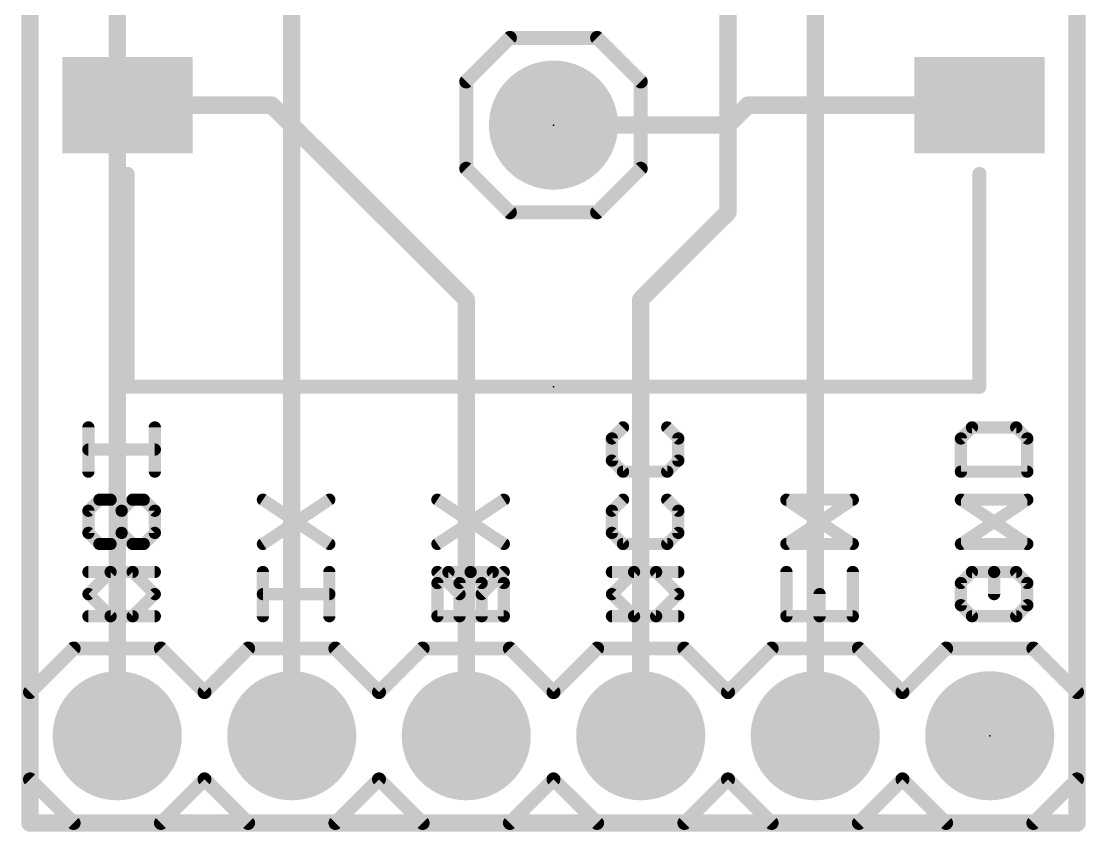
# Model space of a CAD drawing. Extents: x -0.1 to 48.3, y -3.8 to 35.9.
# Drawn here: x -0.13 to 15.37, y -0.13 to 11.67 of the extents above; entities that cross this region are included whole.
import ezdxf

# ---------------------------------------------------------------- set-up
doc = ezdxf.new("R2010")
doc.units = 0
for name, color, linetype in [('1', 12, 'CONTINUOUS'), ('16', 132, 'CONTINUOUS'), ('17', 110, 'CONTINUOUS'), ('20', 53, 'CONTINUOUS'), ('21', 41, 'CONTINUOUS'), ('22', 40, 'CONTINUOUS'), ('23', 53, 'CONTINUOUS'), ('24', 53, 'CONTINUOUS'), ('51', 53, 'CONTINUOUS')]:
    doc.layers.add(name, color=color, linetype=linetype)

# ---------------------------------------------------------------- blocks, each defined once
blk = doc.blocks.new('ROUNDP')
at = {"const_width": 0.5}
blk.add_lwpolyline([(0, -0.25, 1), (0, 0.25, 1), (0, -0.25)], format="xyb", dxfattribs=at)
blk = doc.blocks.new('RECT')
blk.add_solid([(-0.5, -0.5), (0.5, -0.5), (-0.5, 0.5), (0.5, 0.5)])

msp = doc.modelspace()

# ---------------------------------------------------------------- linework, layer by layer
at = {"layer": '1', "const_width": 0.254}
for points in [[(0, 0), (0, 31.35)], [(15.24, 31.35), (15.24, 0)], [(3.52, 10.45), (1.42, 10.45)], [(6.35, 7.62), (3.52, 10.45)], [(10.16, 10.16), (10.45, 10.45)], [(10.45, 10.45), (13.82, 10.45)], [(7.62, 10.16), (10.16, 10.16)], [(6.35, 1.27), (6.35, 7.62)], [(15.24, 0), (0, 0)]]:
    msp.add_lwpolyline(points, dxfattribs=at)
at = {"layer": '1', "const_width": 0.127}
for points in [[(1.42, 10.5135, 1), (1.42, 10.3865)], [(3.5649, 10.4949, 1), (3.4751, 10.4051)], [(3.52, 10.3865, 1), (3.52, 10.5135)], [(10.45, 10.5135, 1), (10.45, 10.3865)], [(10.4949, 10.4051, 1), (10.4051, 10.4949)], [(13.82, 10.3865, 1), (13.82, 10.5135)], [(7.62, 10.2235, 1), (7.62, 10.0965)], [(10.1151, 10.2049, 1), (10.2049, 10.1151)], [(10.16, 10.0965, 1), (10.16, 10.2235)], [(6.4135, 7.62, 1), (6.2865, 7.62)], [(6.3051, 7.5751, 1), (6.3949, 7.6649)], [(6.2865, 1.27, 1), (6.4135, 1.27)], [(0, 0.0635, 1), (0, -0.0635)], [(-0.0635, 0, 1), (0.0635, 0)], [(15.1765, 0, 1), (15.3035, 0)], [(15.24, -0.0635, 1), (15.24, 0.0635)]]:
    msp.add_lwpolyline(points, format="xyb", dxfattribs=at)
at = {"layer": '16', "const_width": 0.254}
for points in [[(0, 31.35), (0, 0)], [(15.24, 0), (15.24, 31.35)], [(10.16, 8.89), (10.16, 19.05)], [(11.43, 1.27), (11.43, 16.51)], [(1.27, 1.27), (1.27, 13.97)], [(3.81, 1.27), (3.81, 12.65)], [(8.89, 7.62), (10.16, 8.89)], [(8.89, 1.27), (8.89, 7.62)], [(0, 0), (15.24, 0)]]:
    msp.add_lwpolyline(points, dxfattribs=at)
at = {"layer": '16', "const_width": 0.127}
for points in [[(10.2049, 8.8451, 1), (10.1151, 8.9349)], [(10.0965, 8.89, 1), (10.2235, 8.89)], [(8.9535, 7.62, 1), (8.8265, 7.62)], [(8.8451, 7.6649, 1), (8.9349, 7.5751)], [(1.2065, 1.27, 1), (1.3335, 1.27)], [(3.7465, 1.27, 1), (3.8735, 1.27)], [(8.8265, 1.27, 1), (8.9535, 1.27)], [(11.3665, 1.27, 1), (11.4935, 1.27)], [(0, 0.0635, 1), (0, -0.0635)], [(-0.0635, 0, 1), (0.0635, 0)], [(15.1765, 0, 1), (15.3035, 0)], [(15.24, -0.0635, 1), (15.24, 0.0635)]]:
    msp.add_lwpolyline(points, format="xyb", dxfattribs=at)
at = {"layer": '20', "const_width": 0.2032}
for points in [[(0, 31.35), (0, 0)], [(15.24, 0), (15.24, 31.35)], [(0, 0), (15.24, 0)]]:
    msp.add_lwpolyline(points, dxfattribs=at)
at = {"layer": '20', "const_width": 0.1016}
for points in [[(0, 0.0508, 1), (0, -0.0508)], [(-0.0508, 0, 1), (0.0508, 0)], [(15.1892, 0, 1), (15.2908, 0)], [(15.24, -0.0508, 1), (15.24, 0.0508)]]:
    msp.add_lwpolyline(points, format="xyb", dxfattribs=at)
at = {"layer": '21'}
for points, const_width in [([(1.42, 9.45), (1.42, 6.35)], 0.2032), ([(13.82, 6.35), (13.82, 9.45)], 0.2032), ([(1.42, 6.35), (13.82, 6.35)], 0.2032), ([(0.8501, 5.1148), (0.8501, 5.7588)], 0.1778), ([(8.6311, 5.7588), (8.4701, 5.5978)], 0.1778), ([(9.4361, 5.5978), (9.2751, 5.7588)], 0.1778), ([(13.7111, 5.7588), (13.5501, 5.5978)], 0.1778), ([(14.3551, 5.7588), (13.7111, 5.7588)], 0.1778), ([(14.5161, 5.5978), (14.3551, 5.7588)], 0.1778), ([(8.4701, 5.5978), (8.4701, 5.2758)], 0.1778), ([(9.4361, 5.2758), (9.4361, 5.5978)], 0.1778), ([(13.5501, 5.5978), (13.5501, 5.1148)], 0.1778), ([(14.5161, 5.1148), (14.5161, 5.5978)], 0.1778), ([(1.8161, 5.4368), (0.8501, 5.4368)], 0.1778), ([(8.4701, 5.2758), (8.6311, 5.1148)], 0.1778), ([(9.2751, 5.1148), (9.4361, 5.2758)], 0.1778), ([(8.6311, 5.1148), (9.2751, 5.1148)], 0.1778), ([(13.5501, 5.1148), (14.5161, 5.1148)], 0.1778), ([(1.0111, 4.7064), (0.8501, 4.5454)], 0.1778), ([(1.3331, 4.5454), (1.4941, 4.7064)], 0.1778), ([(1.4941, 4.7064), (1.6551, 4.7064)], 0.1778), ([(1.6551, 4.7064), (1.8161, 4.5454)], 0.1778), ([(3.3901, 4.0624), (4.3561, 4.7064)], 0.1778), ([(3.3901, 4.7064), (4.3561, 4.0624)], 0.1778), ([(5.9301, 4.0624), (6.8961, 4.7064)], 0.1778), ([(5.9301, 4.7064), (6.8961, 4.0624)], 0.1778), ([(8.6311, 4.7064), (8.4701, 4.5454)], 0.1778), ([(9.4361, 4.5454), (9.2751, 4.7064)], 0.1778), ([(11.0101, 4.0624), (11.9761, 4.7064)], 0.1778), ([(11.9761, 4.7064), (11.0101, 4.7064)], 0.1778), ([(13.5501, 4.0624), (14.5161, 4.7064)], 0.1778), ([(14.5161, 4.7064), (13.5501, 4.7064)], 0.1778), ([(0.8501, 4.5454), (0.8501, 4.2234)], 0.1778), ([(1.3331, 4.2234), (1.3331, 4.5454)], 0.1778), ([(1.8161, 4.5454), (1.8161, 4.2234)], 0.1778), ([(8.4701, 4.5454), (8.4701, 4.2234)], 0.1778), ([(9.4361, 4.2234), (9.4361, 4.5454)], 0.1778), ([(0.8501, 4.2234), (1.0111, 4.0624)], 0.1778), ([(1.1721, 4.0624), (1.3331, 4.2234)], 0.1778), ([(1.8161, 4.2234), (1.6551, 4.0624)], 0.1778), ([(8.4701, 4.2234), (8.6311, 4.0624)], 0.1778), ([(9.2751, 4.0624), (9.4361, 4.2234)], 0.1778), ([(1.0111, 4.0624), (1.1721, 4.0624)], 0.1778), ([(8.6311, 4.0624), (9.2751, 4.0624)], 0.1778), ([(11.9761, 4.0624), (11.0101, 4.0624)], 0.1778), ([(14.5161, 4.0624), (13.5501, 4.0624)], 0.1778), ([(1.4941, 3.6539), (0.8501, 3.6539)], 0.1778), ([(1.8161, 3.3319), (1.4941, 3.6539)], 0.1778), ([(3.3901, 3.0099), (3.3901, 3.6539)], 0.1778), ([(5.9301, 3.4929), (6.0911, 3.6539)], 0.1778), ([(6.0911, 3.6539), (6.4131, 3.6539)], 0.1778), ([(6.4131, 3.6539), (6.5741, 3.4929)], 0.1778), ([(6.5741, 3.3319), (6.8961, 3.6539)], 0.1778), ([(9.1141, 3.6539), (8.4701, 3.6539)], 0.1778), ([(9.4361, 3.3319), (9.1141, 3.6539)], 0.1778), ([(11.0101, 3.6539), (11.0101, 3.0099)], 0.1778), ([(11.9761, 3.0099), (11.9761, 3.6539)], 0.1778), ([(13.7111, 3.6539), (13.5501, 3.4929)], 0.1778), ([(14.3551, 3.6539), (14.0331, 3.6539)], 0.1778), ([(14.0331, 3.6539), (14.0331, 3.3319)], 0.1778), ([(14.5161, 3.4929), (14.3551, 3.6539)], 0.1778), ([(5.9301, 3.0099), (5.9301, 3.4929)], 0.1778), ([(6.5741, 3.4929), (6.5741, 3.0099)], 0.1778), ([(13.5501, 3.4929), (13.5501, 3.1709)], 0.1778), ([(14.5161, 3.1709), (14.5161, 3.4929)], 0.1778), ([(1.4941, 3.0099), (1.8161, 3.3319)], 0.1778), ([(4.3561, 3.3319), (3.3901, 3.3319)], 0.1778), ([(9.1141, 3.0099), (9.4361, 3.3319)], 0.1778), ([(11.4931, 3.0099), (11.4931, 3.3319)], 0.1778), ([(13.5501, 3.1709), (13.7111, 3.0099)], 0.1778), ([(14.3551, 3.0099), (14.5161, 3.1709)], 0.1778), ([(0.8501, 3.0099), (1.4941, 3.0099)], 0.1778), ([(6.8961, 3.0099), (5.9301, 3.0099)], 0.1778), ([(8.4701, 3.0099), (9.1141, 3.0099)], 0.1778), ([(11.0101, 3.0099), (11.9761, 3.0099)], 0.1778), ([(13.7111, 3.0099), (14.3551, 3.0099)], 0.1778), ([(0, 1.905), (0.635, 2.54)], 0.2032), ([(0.635, 2.54), (1.905, 2.54)], 0.2032), ([(1.905, 2.54), (2.54, 1.905)], 0.2032), ([(2.54, 1.905), (3.175, 2.54)], 0.2032), ([(3.175, 2.54), (4.445, 2.54)], 0.2032), ([(4.445, 2.54), (5.08, 1.905)], 0.2032), ([(5.08, 1.905), (5.715, 2.54)], 0.2032), ([(5.715, 2.54), (6.985, 2.54)], 0.2032), ([(7.62, 1.905), (6.985, 2.54)], 0.2032), ([(7.62, 1.905), (8.255, 2.54)], 0.2032), ([(8.255, 2.54), (9.525, 2.54)], 0.2032), ([(9.525, 2.54), (10.16, 1.905)], 0.2032), ([(10.16, 1.905), (10.795, 2.54)], 0.2032), ([(10.795, 2.54), (12.065, 2.54)], 0.2032), ([(12.065, 2.54), (12.7, 1.905)], 0.2032), ([(12.7, 1.905), (13.335, 2.54)], 0.2032), ([(13.335, 2.54), (14.605, 2.54)], 0.2032), ([(15.24, 1.905), (14.605, 2.54)], 0.2032), ([(0, 0.635), (0, 1.905)], 0.2032), ([(15.24, 0.635), (15.24, 1.905)], 0.2032), ([(0.635, 0), (0, 0.635)], 0.2032), ([(2.54, 0.635), (1.905, 0)], 0.2032), ([(3.175, 0), (2.54, 0.635)], 0.2032), ([(5.08, 0.635), (4.445, 0)], 0.2032), ([(5.715, 0), (5.08, 0.635)], 0.2032), ([(6.985, 0), (7.62, 0.635)], 0.2032), ([(8.255, 0), (7.62, 0.635)], 0.2032), ([(10.16, 0.635), (9.525, 0)], 0.2032), ([(10.795, 0), (10.16, 0.635)], 0.2032), ([(12.7, 0.635), (12.065, 0)], 0.2032), ([(13.335, 0), (12.7, 0.635)], 0.2032), ([(14.605, 0), (15.24, 0.635)], 0.2032), ([(1.905, 0), (0.635, 0)], 0.2032), ([(4.445, 0), (3.175, 0)], 0.2032), ([(6.985, 0), (5.715, 0)], 0.2032), ([(9.525, 0), (8.255, 0)], 0.2032), ([(12.065, 0), (10.795, 0)], 0.2032), ([(14.605, 0), (13.335, 0)], 0.2032)]:
    msp.add_lwpolyline(points, dxfattribs=dict(at, const_width=const_width))
for points, const_width in [([(1.4708, 9.45, 1), (1.3692, 9.45)], 0.1016), ([(13.8708, 9.45, 1), (13.7692, 9.45)], 0.1016), ([(1.42, 6.4008, 1), (1.42, 6.2992)], 0.1016), ([(1.3692, 6.35, 1), (1.4708, 6.35)], 0.1016), ([(13.7692, 6.35, 1), (13.8708, 6.35)], 0.1016), ([(13.82, 6.2992, 1), (13.82, 6.4008)], 0.1016), ([(0.8945, 5.7588, 1), (0.8056, 5.7588)], 0.0889), ([(8.6625, 5.7274, 1), (8.5997, 5.7903)], 0.0889), ([(9.3065, 5.7903, 1), (9.2437, 5.7274)], 0.0889), ([(13.7111, 5.8033, 1), (13.7111, 5.7144)], 0.0889), ([(13.7425, 5.7274, 1), (13.6797, 5.7903)], 0.0889), ([(14.3865, 5.7903, 1), (14.3237, 5.7274)], 0.0889), ([(14.3551, 5.7144, 1), (14.3551, 5.8033)], 0.0889), ([(8.5145, 5.5978, 1), (8.4256, 5.5978)], 0.0889), ([(8.4386, 5.6293, 1), (8.5015, 5.5664)], 0.0889), ([(9.4805, 5.5978, 1), (9.3917, 5.5978)], 0.0889), ([(9.4047, 5.5664, 1), (9.4675, 5.6293)], 0.0889), ([(13.5945, 5.5978, 1), (13.5056, 5.5978)], 0.0889), ([(13.5186, 5.6293, 1), (13.5815, 5.5664)], 0.0889), ([(14.5606, 5.5978, 1), (14.4717, 5.5978)], 0.0889), ([(14.4847, 5.5664, 1), (14.5475, 5.6293)], 0.0889), ([(0.8501, 5.4813, 1), (0.8501, 5.3924)], 0.0889), ([(1.8161, 5.3924, 1), (1.8161, 5.4813)], 0.0889), ([(8.5015, 5.3073, 1), (8.4386, 5.2444)], 0.0889), ([(8.4256, 5.2758, 1), (8.5145, 5.2758)], 0.0889), ([(9.3917, 5.2758, 1), (9.4805, 5.2758)], 0.0889), ([(9.4675, 5.2444, 1), (9.4047, 5.3073)], 0.0889), ([(0.8056, 5.1148, 1), (0.8945, 5.1148)], 0.0889), ([(8.6311, 5.1593, 1), (8.6311, 5.0704)], 0.0889), ([(8.5997, 5.0834, 1), (8.6625, 5.1462)], 0.0889), ([(9.2437, 5.1462, 1), (9.3065, 5.0834)], 0.0889), ([(9.2751, 5.0704, 1), (9.2751, 5.1593)], 0.0889), ([(13.5056, 5.1148, 1), (13.5945, 5.1148)], 0.0889), ([(13.5501, 5.1593, 1), (13.5501, 5.0704)], 0.0889), ([(14.4717, 5.1148, 1), (14.5606, 5.1148)], 0.0889), ([(14.5161, 5.0704, 1), (14.5161, 5.1593)], 0.0889), ([(1.0425, 4.6749, 1), (0.9797, 4.7378)], 0.0889), ([(1.4941, 4.7508, 1), (1.4941, 4.6619)], 0.0889), ([(1.5255, 4.6749, 1), (1.4627, 4.7378)], 0.0889), ([(1.6865, 4.7378, 1), (1.6237, 4.6749)], 0.0889), ([(1.6551, 4.6619, 1), (1.6551, 4.7508)], 0.0889), ([(3.4147, 4.7434, 1), (3.3654, 4.6694)], 0.0889), ([(4.3808, 4.6694, 1), (4.3314, 4.7434)], 0.0889), ([(5.9547, 4.7434, 1), (5.9054, 4.6694)], 0.0889), ([(6.9208, 4.6694, 1), (6.8714, 4.7434)], 0.0889), ([(8.6625, 4.6749, 1), (8.5997, 4.7378)], 0.0889), ([(9.3065, 4.7378, 1), (9.2437, 4.6749)], 0.0889), ([(11.0101, 4.7508, 1), (11.0101, 4.6619)], 0.0889), ([(12.0008, 4.6694, 1), (11.9514, 4.7434)], 0.0889), ([(11.9761, 4.6619, 1), (11.9761, 4.7508)], 0.0889), ([(13.5501, 4.7508, 1), (13.5501, 4.6619)], 0.0889), ([(14.5408, 4.6694, 1), (14.4914, 4.7434)], 0.0889), ([(14.5161, 4.6619, 1), (14.5161, 4.7508)], 0.0889), ([(0.8945, 4.5454, 1), (0.8056, 4.5454)], 0.0889), ([(0.8186, 4.5768, 1), (0.8815, 4.5139)], 0.0889), ([(1.3775, 4.5454, 1), (1.2886, 4.5454)], 0.0889), ([(1.3017, 4.5768, 1), (1.3645, 4.5139)], 0.0889), ([(1.8606, 4.5454, 1), (1.7716, 4.5454)], 0.0889), ([(1.7847, 4.5139, 1), (1.8475, 4.5768)], 0.0889), ([(8.5145, 4.5454, 1), (8.4256, 4.5454)], 0.0889), ([(8.4386, 4.5768, 1), (8.5015, 4.5139)], 0.0889), ([(9.4805, 4.5454, 1), (9.3917, 4.5454)], 0.0889), ([(9.4047, 4.5139, 1), (9.4675, 4.5768)], 0.0889), ([(0.8815, 4.2548, 1), (0.8186, 4.1919)], 0.0889), ([(0.8056, 4.2234, 1), (0.8945, 4.2234)], 0.0889), ([(1.2886, 4.2234, 1), (1.3775, 4.2234)], 0.0889), ([(1.3645, 4.1919, 1), (1.3017, 4.2548)], 0.0889), ([(1.7716, 4.2234, 1), (1.8606, 4.2234)], 0.0889), ([(1.8475, 4.1919, 1), (1.7847, 4.2548)], 0.0889), ([(8.5015, 4.2548, 1), (8.4386, 4.1919)], 0.0889), ([(8.4256, 4.2234, 1), (8.5145, 4.2234)], 0.0889), ([(9.3917, 4.2234, 1), (9.4805, 4.2234)], 0.0889), ([(9.4675, 4.1919, 1), (9.4047, 4.2548)], 0.0889), ([(1.0111, 4.1068, 1), (1.0111, 4.0179)], 0.0889), ([(0.9797, 4.0309, 1), (1.0425, 4.0938)], 0.0889), ([(1.1407, 4.0938, 1), (1.2035, 4.0309)], 0.0889), ([(1.1721, 4.0179, 1), (1.1721, 4.1068)], 0.0889), ([(1.6237, 4.0938, 1), (1.6865, 4.0309)], 0.0889), ([(3.3654, 4.0993, 1), (3.4147, 4.0254)], 0.0889), ([(4.3314, 4.0254, 1), (4.3808, 4.0993)], 0.0889), ([(5.9054, 4.0993, 1), (5.9547, 4.0254)], 0.0889), ([(6.8714, 4.0254, 1), (6.9208, 4.0993)], 0.0889), ([(8.6311, 4.1068, 1), (8.6311, 4.0179)], 0.0889), ([(8.5997, 4.0309, 1), (8.6625, 4.0938)], 0.0889), ([(9.2437, 4.0938, 1), (9.3065, 4.0309)], 0.0889), ([(9.2751, 4.0179, 1), (9.2751, 4.1068)], 0.0889), ([(11.0101, 4.1068, 1), (11.0101, 4.0179)], 0.0889), ([(10.9854, 4.0993, 1), (11.0347, 4.0254)], 0.0889), ([(11.9761, 4.0179, 1), (11.9761, 4.1068)], 0.0889), ([(13.5501, 4.1068, 1), (13.5501, 4.0179)], 0.0889), ([(13.5254, 4.0993, 1), (13.5747, 4.0254)], 0.0889), ([(14.5161, 4.0179, 1), (14.5161, 4.1068)], 0.0889), ([(0.8501, 3.6984, 1), (0.8501, 3.6095)], 0.0889), ([(1.5255, 3.6853, 1), (1.4627, 3.6225)], 0.0889), ([(1.4941, 3.6095, 1), (1.4941, 3.6984)], 0.0889), ([(3.4345, 3.6539, 1), (3.3456, 3.6539)], 0.0889), ([(6.0911, 3.6984, 1), (6.0911, 3.6095)], 0.0889), ([(6.1225, 3.6225, 1), (6.0597, 3.6853)], 0.0889), ([(6.4445, 3.6853, 1), (6.3817, 3.6225)], 0.0889), ([(6.4131, 3.6095, 1), (6.4131, 3.6984)], 0.0889), ([(6.9275, 3.6225, 1), (6.8647, 3.6853)], 0.0889), ([(8.4701, 3.6984, 1), (8.4701, 3.6095)], 0.0889), ([(9.1455, 3.6853, 1), (9.0827, 3.6225)], 0.0889), ([(9.1141, 3.6095, 1), (9.1141, 3.6984)], 0.0889), ([(11.0545, 3.6539, 1), (10.9656, 3.6539)], 0.0889), ([(12.0206, 3.6539, 1), (11.9317, 3.6539)], 0.0889), ([(13.7425, 3.6225, 1), (13.6797, 3.6853)], 0.0889), ([(14.0775, 3.6539, 1), (13.9886, 3.6539)], 0.0889), ([(14.0331, 3.6984, 1), (14.0331, 3.6095)], 0.0889), ([(14.3865, 3.6853, 1), (14.3237, 3.6225)], 0.0889), ([(14.3551, 3.6095, 1), (14.3551, 3.6984)], 0.0889), ([(5.9745, 3.4929, 1), (5.8856, 3.4929)], 0.0889), ([(5.8986, 3.5243, 1), (5.9615, 3.4615)], 0.0889), ([(6.6185, 3.4929, 1), (6.5296, 3.4929)], 0.0889), ([(6.5427, 3.4615, 1), (6.6055, 3.5243)], 0.0889), ([(13.5945, 3.4929, 1), (13.5056, 3.4929)], 0.0889), ([(13.5186, 3.5243, 1), (13.5815, 3.4615)], 0.0889), ([(14.5606, 3.4929, 1), (14.4717, 3.4929)], 0.0889), ([(14.4847, 3.4615, 1), (14.5475, 3.5243)], 0.0889), ([(1.8475, 3.3005, 1), (1.7847, 3.3633)], 0.0889), ([(3.3901, 3.3764, 1), (3.3901, 3.2875)], 0.0889), ([(4.3561, 3.2875, 1), (4.3561, 3.3764)], 0.0889), ([(9.4675, 3.3005, 1), (9.4047, 3.3633)], 0.0889), ([(11.5375, 3.3319, 1), (11.4486, 3.3319)], 0.0889), ([(1.7847, 3.3005, 1), (1.8475, 3.3633)], 0.0889), ([(6.5427, 3.3633, 1), (6.6055, 3.3005)], 0.0889), ([(9.4047, 3.3005, 1), (9.4675, 3.3633)], 0.0889), ([(13.5815, 3.2023, 1), (13.5186, 3.1395)], 0.0889), ([(13.9886, 3.3319, 1), (14.0775, 3.3319)], 0.0889), ([(14.5475, 3.1395, 1), (14.4847, 3.2023)], 0.0889), ([(13.5056, 3.1709, 1), (13.5945, 3.1709)], 0.0889), ([(14.4717, 3.1709, 1), (14.5606, 3.1709)], 0.0889), ([(0.8501, 3.0543, 1), (0.8501, 2.9655)], 0.0889), ([(1.4627, 3.0413, 1), (1.5255, 2.9785)], 0.0889), ([(1.4941, 2.9655, 1), (1.4941, 3.0543)], 0.0889), ([(3.3456, 3.0099, 1), (3.4345, 3.0099)], 0.0889), ([(5.8856, 3.0099, 1), (5.9745, 3.0099)], 0.0889), ([(5.9301, 3.0543, 1), (5.9301, 2.9655)], 0.0889), ([(6.5296, 3.0099, 1), (6.6185, 3.0099)], 0.0889), ([(6.8961, 2.9655, 1), (6.8961, 3.0543)], 0.0889), ([(8.4701, 3.0543, 1), (8.4701, 2.9655)], 0.0889), ([(9.0827, 3.0413, 1), (9.1455, 2.9785)], 0.0889), ([(9.1141, 2.9655, 1), (9.1141, 3.0543)], 0.0889), ([(10.9656, 3.0099, 1), (11.0545, 3.0099)], 0.0889), ([(11.0101, 3.0543, 1), (11.0101, 2.9655)], 0.0889), ([(11.4486, 3.0099, 1), (11.5375, 3.0099)], 0.0889), ([(11.9317, 3.0099, 1), (12.0206, 3.0099)], 0.0889), ([(11.9761, 2.9655, 1), (11.9761, 3.0543)], 0.0889), ([(13.7111, 3.0543, 1), (13.7111, 2.9655)], 0.0889), ([(13.6797, 2.9785, 1), (13.7425, 3.0413)], 0.0889), ([(14.3237, 3.0413, 1), (14.3865, 2.9785)], 0.0889), ([(14.3551, 2.9655, 1), (14.3551, 3.0543)], 0.0889), ([(0.635, 2.5908, 1), (0.635, 2.4892)], 0.1016), ([(0.6709, 2.5041, 1), (0.5991, 2.5759)], 0.1016), ([(1.9409, 2.5759, 1), (1.8691, 2.5041)], 0.1016), ([(1.905, 2.4892, 1), (1.905, 2.5908)], 0.1016), ([(3.175, 2.5908, 1), (3.175, 2.4892)], 0.1016), ([(3.2109, 2.5041, 1), (3.1391, 2.5759)], 0.1016), ([(4.4809, 2.5759, 1), (4.4091, 2.5041)], 0.1016), ([(4.445, 2.4892, 1), (4.445, 2.5908)], 0.1016), ([(5.715, 2.5908, 1), (5.715, 2.4892)], 0.1016), ([(5.7509, 2.5041, 1), (5.6791, 2.5759)], 0.1016), ([(7.0209, 2.5759, 1), (6.9491, 2.5041)], 0.1016), ([(6.985, 2.4892, 1), (6.985, 2.5908)], 0.1016), ([(8.255, 2.5908, 1), (8.255, 2.4892)], 0.1016), ([(8.2909, 2.5041, 1), (8.2191, 2.5759)], 0.1016), ([(9.5609, 2.5759, 1), (9.4891, 2.5041)], 0.1016), ([(9.525, 2.4892, 1), (9.525, 2.5908)], 0.1016), ([(10.795, 2.5908, 1), (10.795, 2.4892)], 0.1016), ([(10.8309, 2.5041, 1), (10.7591, 2.5759)], 0.1016), ([(12.1009, 2.5759, 1), (12.0291, 2.5041)], 0.1016), ([(12.065, 2.4892, 1), (12.065, 2.5908)], 0.1016), ([(13.335, 2.5908, 1), (13.335, 2.4892)], 0.1016), ([(13.3709, 2.5041, 1), (13.2991, 2.5759)], 0.1016), ([(14.6409, 2.5759, 1), (14.5691, 2.5041)], 0.1016), ([(14.605, 2.4892, 1), (14.605, 2.5908)], 0.1016), ([(0.0508, 1.905, 1), (-0.0508, 1.905)], 0.1016), ([(-0.0359, 1.9409, 1), (0.0359, 1.8691)], 0.1016), ([(2.5041, 1.9409, 1), (2.5759, 1.8691)], 0.1016), ([(2.5041, 1.8691, 1), (2.5759, 1.9409)], 0.1016), ([(5.0441, 1.9409, 1), (5.1159, 1.8691)], 0.1016), ([(5.0441, 1.8691, 1), (5.1159, 1.9409)], 0.1016), ([(7.5841, 1.9409, 1), (7.6559, 1.8691)], 0.1016), ([(7.5841, 1.8691, 1), (7.6559, 1.9409)], 0.1016), ([(10.1241, 1.9409, 1), (10.1959, 1.8691)], 0.1016), ([(10.1241, 1.8691, 1), (10.1959, 1.9409)], 0.1016), ([(12.6641, 1.9409, 1), (12.7359, 1.8691)], 0.1016), ([(12.6641, 1.8691, 1), (12.7359, 1.9409)], 0.1016), ([(15.2908, 1.905, 1), (15.1892, 1.905)], 0.1016), ([(15.2041, 1.8691, 1), (15.2759, 1.9409)], 0.1016), ([(0.0359, 0.6709, 1), (-0.0359, 0.5991)], 0.1016), ([(-0.0508, 0.635, 1), (0.0508, 0.635)], 0.1016), ([(2.5759, 0.6709, 1), (2.5041, 0.5991)], 0.1016), ([(2.5759, 0.5991, 1), (2.5041, 0.6709)], 0.1016), ([(5.1159, 0.6709, 1), (5.0441, 0.5991)], 0.1016), ([(5.1159, 0.5991, 1), (5.0441, 0.6709)], 0.1016), ([(7.6559, 0.6709, 1), (7.5841, 0.5991)], 0.1016), ([(7.6559, 0.5991, 1), (7.5841, 0.6709)], 0.1016), ([(10.1959, 0.6709, 1), (10.1241, 0.5991)], 0.1016), ([(10.1959, 0.5991, 1), (10.1241, 0.6709)], 0.1016), ([(12.7359, 0.6709, 1), (12.6641, 0.5991)], 0.1016), ([(12.7359, 0.5991, 1), (12.6641, 0.6709)], 0.1016), ([(15.1892, 0.635, 1), (15.2908, 0.635)], 0.1016), ([(15.2759, 0.5991, 1), (15.2041, 0.6709)], 0.1016), ([(0.635, 0.0508, 1), (0.635, -0.0508)], 0.1016), ([(0.5991, -0.0359, 1), (0.6709, 0.0359)], 0.1016), ([(1.8691, 0.0359, 1), (1.9409, -0.0359)], 0.1016), ([(1.905, -0.0508, 1), (1.905, 0.0508)], 0.1016), ([(3.175, 0.0508, 1), (3.175, -0.0508)], 0.1016), ([(3.1391, -0.0359, 1), (3.2109, 0.0359)], 0.1016), ([(4.4091, 0.0359, 1), (4.4809, -0.0359)], 0.1016), ([(4.445, -0.0508, 1), (4.445, 0.0508)], 0.1016), ([(5.715, 0.0508, 1), (5.715, -0.0508)], 0.1016), ([(5.6791, -0.0359, 1), (5.7509, 0.0359)], 0.1016), ([(6.9491, 0.0359, 1), (7.0209, -0.0359)], 0.1016), ([(6.985, -0.0508, 1), (6.985, 0.0508)], 0.1016), ([(8.255, 0.0508, 1), (8.255, -0.0508)], 0.1016), ([(8.2191, -0.0359, 1), (8.2909, 0.0359)], 0.1016), ([(9.4891, 0.0359, 1), (9.5609, -0.0359)], 0.1016), ([(9.525, -0.0508, 1), (9.525, 0.0508)], 0.1016), ([(10.795, 0.0508, 1), (10.795, -0.0508)], 0.1016), ([(10.7591, -0.0359, 1), (10.8309, 0.0359)], 0.1016), ([(12.0291, 0.0359, 1), (12.1009, -0.0359)], 0.1016), ([(12.065, -0.0508, 1), (12.065, 0.0508)], 0.1016), ([(13.335, 0.0508, 1), (13.335, -0.0508)], 0.1016), ([(13.2991, -0.0359, 1), (13.3709, 0.0359)], 0.1016), ([(14.5691, 0.0359, 1), (14.6409, -0.0359)], 0.1016), ([(14.605, -0.0508, 1), (14.605, 0.0508)], 0.1016)]:
    msp.add_lwpolyline(points, format="xyb", dxfattribs=dict(at, const_width=const_width))
at = {"layer": '22'}
for points, const_width in [([(6.35, 10.795), (6.985, 11.43)], 0.2032), ([(6.985, 11.43), (8.255, 11.43)], 0.2032), ([(8.255, 11.43), (8.89, 10.795)], 0.2032), ([(6.35, 9.525), (6.35, 10.795)], 0.2032), ([(8.89, 10.795), (8.89, 9.525)], 0.2032), ([(6.985, 8.89), (6.35, 9.525)], 0.2032), ([(8.89, 9.525), (8.255, 8.89)], 0.2032), ([(8.255, 8.89), (6.985, 8.89)], 0.2032), ([(1.8169, 5.1148), (1.8169, 5.7588)], 0.1778), ([(8.4709, 5.5978), (8.6319, 5.7588)], 0.1778), ([(9.2759, 5.7588), (9.4369, 5.5978)], 0.1778), ([(13.5509, 5.5978), (13.7119, 5.7588)], 0.1778), ([(13.7119, 5.7588), (14.3559, 5.7588)], 0.1778), ([(14.3559, 5.7588), (14.5169, 5.5978)], 0.1778), ([(8.4709, 5.2758), (8.4709, 5.5978)], 0.1778), ([(9.4369, 5.5978), (9.4369, 5.2758)], 0.1778), ([(13.5509, 5.1148), (13.5509, 5.5978)], 0.1778), ([(14.5169, 5.5978), (14.5169, 5.1148)], 0.1778), ([(0.8509, 5.4368), (1.8169, 5.4368)], 0.1778), ([(8.6319, 5.1148), (8.4709, 5.2758)], 0.1778), ([(9.4369, 5.2758), (9.2759, 5.1148)], 0.1778), ([(9.2759, 5.1148), (8.6319, 5.1148)], 0.1778), ([(14.5169, 5.1148), (13.5509, 5.1148)], 0.1778), ([(1.0119, 4.7064), (0.8509, 4.5454)], 0.1778), ([(1.1729, 4.7064), (1.0119, 4.7064)], 0.1778), ([(1.3339, 4.5454), (1.1729, 4.7064)], 0.1778), ([(1.6559, 4.7064), (1.8169, 4.5454)], 0.1778), ([(4.3569, 4.0624), (3.3909, 4.7064)], 0.1778), ([(4.3569, 4.7064), (3.3909, 4.0624)], 0.1778), ([(6.8969, 4.0624), (5.9309, 4.7064)], 0.1778), ([(6.8969, 4.7064), (5.9309, 4.0624)], 0.1778), ([(8.4709, 4.5454), (8.6319, 4.7064)], 0.1778), ([(9.2759, 4.7064), (9.4369, 4.5454)], 0.1778), ([(11.9769, 4.0624), (11.0109, 4.7064)], 0.1778), ([(11.0109, 4.7064), (11.9769, 4.7064)], 0.1778), ([(14.5169, 4.0624), (13.5509, 4.7064)], 0.1778), ([(13.5509, 4.7064), (14.5169, 4.7064)], 0.1778), ([(0.8509, 4.5454), (0.8509, 4.2234)], 0.1778), ([(1.3339, 4.2234), (1.3339, 4.5454)], 0.1778), ([(1.8169, 4.5454), (1.8169, 4.2234)], 0.1778), ([(8.4709, 4.2234), (8.4709, 4.5454)], 0.1778), ([(9.4369, 4.5454), (9.4369, 4.2234)], 0.1778), ([(0.8509, 4.2234), (1.0119, 4.0624)], 0.1778), ([(1.4949, 4.0624), (1.3339, 4.2234)], 0.1778), ([(1.8169, 4.2234), (1.6559, 4.0624)], 0.1778), ([(8.6319, 4.0624), (8.4709, 4.2234)], 0.1778), ([(9.4369, 4.2234), (9.2759, 4.0624)], 0.1778), ([(1.6559, 4.0624), (1.4949, 4.0624)], 0.1778), ([(9.2759, 4.0624), (8.6319, 4.0624)], 0.1778), ([(11.0109, 4.0624), (11.9769, 4.0624)], 0.1778), ([(13.5509, 4.0624), (14.5169, 4.0624)], 0.1778), ([(0.8509, 3.3319), (1.1729, 3.6539)], 0.1778), ([(1.1729, 3.6539), (1.8169, 3.6539)], 0.1778), ([(4.3569, 3.0099), (4.3569, 3.6539)], 0.1778), ([(6.2529, 3.3319), (5.9309, 3.6539)], 0.1778), ([(6.4139, 3.6539), (6.2529, 3.4929)], 0.1778), ([(6.7359, 3.6539), (6.4139, 3.6539)], 0.1778), ([(6.8969, 3.4929), (6.7359, 3.6539)], 0.1778), ([(8.4709, 3.3319), (8.7929, 3.6539)], 0.1778), ([(8.7929, 3.6539), (9.4369, 3.6539)], 0.1778), ([(11.0109, 3.0099), (11.0109, 3.6539)], 0.1778), ([(11.9769, 3.6539), (11.9769, 3.0099)], 0.1778), ([(13.5509, 3.4929), (13.7119, 3.6539)], 0.1778), ([(13.7119, 3.6539), (14.0339, 3.6539)], 0.1778), ([(14.0339, 3.6539), (14.0339, 3.3319)], 0.1778), ([(14.3559, 3.6539), (14.5169, 3.4929)], 0.1778), ([(6.2529, 3.4929), (6.2529, 3.0099)], 0.1778), ([(6.8969, 3.0099), (6.8969, 3.4929)], 0.1778), ([(13.5509, 3.1709), (13.5509, 3.4929)], 0.1778), ([(14.5169, 3.4929), (14.5169, 3.1709)], 0.1778), ([(1.1729, 3.0099), (0.8509, 3.3319)], 0.1778), ([(3.3909, 3.3319), (4.3569, 3.3319)], 0.1778), ([(8.7929, 3.0099), (8.4709, 3.3319)], 0.1778), ([(11.4939, 3.0099), (11.4939, 3.3319)], 0.1778), ([(13.7119, 3.0099), (13.5509, 3.1709)], 0.1778), ([(14.5169, 3.1709), (14.3559, 3.0099)], 0.1778), ([(1.8169, 3.0099), (1.1729, 3.0099)], 0.1778), ([(5.9309, 3.0099), (6.8969, 3.0099)], 0.1778), ([(9.4369, 3.0099), (8.7929, 3.0099)], 0.1778), ([(11.9769, 3.0099), (11.0109, 3.0099)], 0.1778), ([(14.3559, 3.0099), (13.7119, 3.0099)], 0.1778)]:
    msp.add_lwpolyline(points, dxfattribs=dict(at, const_width=const_width))
for points, const_width in [([(6.985, 11.4808, 1), (6.985, 11.3792)], 0.1016), ([(7.0209, 11.3941, 1), (6.9491, 11.4659)], 0.1016), ([(8.2909, 11.4659, 1), (8.2191, 11.3941)], 0.1016), ([(8.255, 11.3792, 1), (8.255, 11.4808)], 0.1016), ([(6.4008, 10.795, 1), (6.2992, 10.795)], 0.1016), ([(6.3141, 10.8309, 1), (6.3859, 10.7591)], 0.1016), ([(8.9408, 10.795, 1), (8.8392, 10.795)], 0.1016), ([(8.8541, 10.7591, 1), (8.9259, 10.8309)], 0.1016), ([(6.3859, 9.5609, 1), (6.3141, 9.4891)], 0.1016), ([(8.9259, 9.4891, 1), (8.8541, 9.5609)], 0.1016), ([(6.2992, 9.525, 1), (6.4008, 9.525)], 0.1016), ([(8.8392, 9.525, 1), (8.9408, 9.525)], 0.1016), ([(6.985, 8.9408, 1), (6.985, 8.8392)], 0.1016), ([(8.255, 8.8392, 1), (8.255, 8.9408)], 0.1016), ([(6.9491, 8.8541, 1), (7.0209, 8.9259)], 0.1016), ([(8.2191, 8.9259, 1), (8.2909, 8.8541)], 0.1016), ([(1.8614, 5.7588, 1), (1.7725, 5.7588)], 0.0889), ([(8.6633, 5.7274, 1), (8.6005, 5.7903)], 0.0889), ([(9.3073, 5.7903, 1), (9.2445, 5.7274)], 0.0889), ([(13.7119, 5.8033, 1), (13.7119, 5.7144)], 0.0889), ([(13.7433, 5.7274, 1), (13.6805, 5.7903)], 0.0889), ([(14.3873, 5.7903, 1), (14.3245, 5.7274)], 0.0889), ([(14.3559, 5.7144, 1), (14.3559, 5.8033)], 0.0889), ([(8.4395, 5.6293, 1), (8.5023, 5.5664)], 0.0889), ([(8.5153, 5.5978, 1), (8.4265, 5.5978)], 0.0889), ([(9.4814, 5.5978, 1), (9.3925, 5.5978)], 0.0889), ([(9.4055, 5.5664, 1), (9.4684, 5.6293)], 0.0889), ([(13.5195, 5.6293, 1), (13.5823, 5.5664)], 0.0889), ([(13.5953, 5.5978, 1), (13.5065, 5.5978)], 0.0889), ([(14.5614, 5.5978, 1), (14.4725, 5.5978)], 0.0889), ([(14.4855, 5.5664, 1), (14.5484, 5.6293)], 0.0889), ([(0.8509, 5.4813, 1), (0.8509, 5.3924)], 0.0889), ([(1.8169, 5.3924, 1), (1.8169, 5.4813)], 0.0889), ([(8.5023, 5.3073, 1), (8.4395, 5.2444)], 0.0889), ([(8.4265, 5.2758, 1), (8.5153, 5.2758)], 0.0889), ([(9.3925, 5.2758, 1), (9.4814, 5.2758)], 0.0889), ([(9.4684, 5.2444, 1), (9.4055, 5.3073)], 0.0889), ([(1.7725, 5.1148, 1), (1.8614, 5.1148)], 0.0889), ([(8.6319, 5.1593, 1), (8.6319, 5.0704)], 0.0889), ([(8.6005, 5.0834, 1), (8.6633, 5.1462)], 0.0889), ([(9.2445, 5.1462, 1), (9.3073, 5.0834)], 0.0889), ([(9.2759, 5.0704, 1), (9.2759, 5.1593)], 0.0889), ([(13.5509, 5.1593, 1), (13.5509, 5.0704)], 0.0889), ([(13.5065, 5.1148, 1), (13.5953, 5.1148)], 0.0889), ([(14.4725, 5.1148, 1), (14.5614, 5.1148)], 0.0889), ([(14.5169, 5.0704, 1), (14.5169, 5.1593)], 0.0889), ([(1.0119, 4.7508, 1), (1.0119, 4.6619)], 0.0889), ([(1.0433, 4.6749, 1), (0.9805, 4.7378)], 0.0889), ([(1.2043, 4.7378, 1), (1.1415, 4.6749)], 0.0889), ([(1.1729, 4.6619, 1), (1.1729, 4.7508)], 0.0889), ([(1.6873, 4.7378, 1), (1.6245, 4.6749)], 0.0889), ([(3.4156, 4.7434, 1), (3.3662, 4.6694)], 0.0889), ([(4.3816, 4.6694, 1), (4.3323, 4.7434)], 0.0889), ([(5.9556, 4.7434, 1), (5.9062, 4.6694)], 0.0889), ([(6.9216, 4.6694, 1), (6.8723, 4.7434)], 0.0889), ([(8.6633, 4.6749, 1), (8.6005, 4.7378)], 0.0889), ([(9.3073, 4.7378, 1), (9.2445, 4.6749)], 0.0889), ([(11.0356, 4.7434, 1), (10.9862, 4.6694)], 0.0889), ([(11.0109, 4.7508, 1), (11.0109, 4.6619)], 0.0889), ([(11.9769, 4.6619, 1), (11.9769, 4.7508)], 0.0889), ([(13.5756, 4.7434, 1), (13.5262, 4.6694)], 0.0889), ([(13.5509, 4.7508, 1), (13.5509, 4.6619)], 0.0889), ([(14.5169, 4.6619, 1), (14.5169, 4.7508)], 0.0889), ([(0.8195, 4.5768, 1), (0.8823, 4.5139)], 0.0889), ([(0.8953, 4.5454, 1), (0.8065, 4.5454)], 0.0889), ([(1.3784, 4.5454, 1), (1.2895, 4.5454)], 0.0889), ([(1.3025, 4.5139, 1), (1.3653, 4.5768)], 0.0889), ([(1.8614, 4.5454, 1), (1.7725, 4.5454)], 0.0889), ([(1.7855, 4.5139, 1), (1.8484, 4.5768)], 0.0889), ([(8.4395, 4.5768, 1), (8.5023, 4.5139)], 0.0889), ([(8.5153, 4.5454, 1), (8.4265, 4.5454)], 0.0889), ([(9.4814, 4.5454, 1), (9.3925, 4.5454)], 0.0889), ([(9.4055, 4.5139, 1), (9.4684, 4.5768)], 0.0889), ([(0.8823, 4.2548, 1), (0.8195, 4.1919)], 0.0889), ([(0.8065, 4.2234, 1), (0.8953, 4.2234)], 0.0889), ([(1.3653, 4.2548, 1), (1.3025, 4.1919)], 0.0889), ([(1.2895, 4.2234, 1), (1.3784, 4.2234)], 0.0889), ([(1.7725, 4.2234, 1), (1.8614, 4.2234)], 0.0889), ([(1.8484, 4.1919, 1), (1.7855, 4.2548)], 0.0889), ([(8.5023, 4.2548, 1), (8.4395, 4.1919)], 0.0889), ([(8.4265, 4.2234, 1), (8.5153, 4.2234)], 0.0889), ([(9.3925, 4.2234, 1), (9.4814, 4.2234)], 0.0889), ([(9.4684, 4.1919, 1), (9.4055, 4.2548)], 0.0889), ([(0.9805, 4.0309, 1), (1.0433, 4.0938)], 0.0889), ([(1.4949, 4.1068, 1), (1.4949, 4.0179)], 0.0889), ([(1.4635, 4.0309, 1), (1.5263, 4.0938)], 0.0889), ([(1.6245, 4.0938, 1), (1.6873, 4.0309)], 0.0889), ([(1.6559, 4.0179, 1), (1.6559, 4.1068)], 0.0889), ([(3.3662, 4.0993, 1), (3.4156, 4.0254)], 0.0889), ([(4.3323, 4.0254, 1), (4.3816, 4.0993)], 0.0889), ([(5.9062, 4.0993, 1), (5.9556, 4.0254)], 0.0889), ([(6.8723, 4.0254, 1), (6.9216, 4.0993)], 0.0889), ([(8.6319, 4.1068, 1), (8.6319, 4.0179)], 0.0889), ([(8.6005, 4.0309, 1), (8.6633, 4.0938)], 0.0889), ([(9.2445, 4.0938, 1), (9.3073, 4.0309)], 0.0889), ([(9.2759, 4.0179, 1), (9.2759, 4.1068)], 0.0889), ([(11.0109, 4.1068, 1), (11.0109, 4.0179)], 0.0889), ([(11.9523, 4.0254, 1), (12.0016, 4.0993)], 0.0889), ([(11.9769, 4.0179, 1), (11.9769, 4.1068)], 0.0889), ([(13.5509, 4.1068, 1), (13.5509, 4.0179)], 0.0889), ([(14.4923, 4.0254, 1), (14.5416, 4.0993)], 0.0889), ([(14.5169, 4.0179, 1), (14.5169, 4.1068)], 0.0889), ([(1.1729, 3.6984, 1), (1.1729, 3.6095)], 0.0889), ([(1.2043, 3.6225, 1), (1.1415, 3.6853)], 0.0889), ([(1.8169, 3.6095, 1), (1.8169, 3.6984)], 0.0889), ([(4.4014, 3.6539, 1), (4.3125, 3.6539)], 0.0889), ([(5.9623, 3.6853, 1), (5.8995, 3.6225)], 0.0889), ([(6.4139, 3.6984, 1), (6.4139, 3.6095)], 0.0889), ([(6.4453, 3.6225, 1), (6.3825, 3.6853)], 0.0889), ([(6.7673, 3.6853, 1), (6.7045, 3.6225)], 0.0889), ([(6.7359, 3.6095, 1), (6.7359, 3.6984)], 0.0889), ([(8.7929, 3.6984, 1), (8.7929, 3.6095)], 0.0889), ([(8.8243, 3.6225, 1), (8.7615, 3.6853)], 0.0889), ([(9.4369, 3.6095, 1), (9.4369, 3.6984)], 0.0889), ([(11.0554, 3.6539, 1), (10.9665, 3.6539)], 0.0889), ([(12.0214, 3.6539, 1), (11.9325, 3.6539)], 0.0889), ([(13.7119, 3.6984, 1), (13.7119, 3.6095)], 0.0889), ([(13.7433, 3.6225, 1), (13.6805, 3.6853)], 0.0889), ([(14.0784, 3.6539, 1), (13.9895, 3.6539)], 0.0889), ([(14.0339, 3.6095, 1), (14.0339, 3.6984)], 0.0889), ([(14.3873, 3.6853, 1), (14.3245, 3.6225)], 0.0889), ([(6.2215, 3.5243, 1), (6.2843, 3.4615)], 0.0889), ([(6.2974, 3.4929, 1), (6.2085, 3.4929)], 0.0889), ([(6.9414, 3.4929, 1), (6.8525, 3.4929)], 0.0889), ([(6.8655, 3.4615, 1), (6.9284, 3.5243)], 0.0889), ([(13.5195, 3.5243, 1), (13.5823, 3.4615)], 0.0889), ([(13.5953, 3.4929, 1), (13.5065, 3.4929)], 0.0889), ([(14.5614, 3.4929, 1), (14.4725, 3.4929)], 0.0889), ([(14.4855, 3.4615, 1), (14.5484, 3.5243)], 0.0889), ([(0.8823, 3.3633, 1), (0.8195, 3.3005)], 0.0889), ([(3.3909, 3.3764, 1), (3.3909, 3.2875)], 0.0889), ([(4.3569, 3.2875, 1), (4.3569, 3.3764)], 0.0889), ([(8.5023, 3.3633, 1), (8.4395, 3.3005)], 0.0889), ([(11.5384, 3.3319, 1), (11.4495, 3.3319)], 0.0889), ([(0.8195, 3.3633, 1), (0.8823, 3.3005)], 0.0889), ([(6.2215, 3.3005, 1), (6.2843, 3.3633)], 0.0889), ([(8.4395, 3.3633, 1), (8.5023, 3.3005)], 0.0889), ([(13.5823, 3.2023, 1), (13.5195, 3.1395)], 0.0889), ([(13.9895, 3.3319, 1), (14.0784, 3.3319)], 0.0889), ([(14.5484, 3.1395, 1), (14.4855, 3.2023)], 0.0889), ([(13.5065, 3.1709, 1), (13.5953, 3.1709)], 0.0889), ([(14.4725, 3.1709, 1), (14.5614, 3.1709)], 0.0889), ([(1.1729, 3.0543, 1), (1.1729, 2.9655)], 0.0889), ([(1.1415, 2.9785, 1), (1.2043, 3.0413)], 0.0889), ([(1.8169, 2.9655, 1), (1.8169, 3.0543)], 0.0889), ([(4.3125, 3.0099, 1), (4.4014, 3.0099)], 0.0889), ([(5.9309, 3.0543, 1), (5.9309, 2.9655)], 0.0889), ([(6.2085, 3.0099, 1), (6.2974, 3.0099)], 0.0889), ([(6.8525, 3.0099, 1), (6.9414, 3.0099)], 0.0889), ([(6.8969, 2.9655, 1), (6.8969, 3.0543)], 0.0889), ([(8.7929, 3.0543, 1), (8.7929, 2.9655)], 0.0889), ([(8.7615, 2.9785, 1), (8.8243, 3.0413)], 0.0889), ([(9.4369, 2.9655, 1), (9.4369, 3.0543)], 0.0889), ([(11.0109, 3.0543, 1), (11.0109, 2.9655)], 0.0889), ([(10.9665, 3.0099, 1), (11.0554, 3.0099)], 0.0889), ([(11.4495, 3.0099, 1), (11.5384, 3.0099)], 0.0889), ([(11.9325, 3.0099, 1), (12.0214, 3.0099)], 0.0889), ([(11.9769, 2.9655, 1), (11.9769, 3.0543)], 0.0889), ([(13.7119, 3.0543, 1), (13.7119, 2.9655)], 0.0889), ([(13.6805, 2.9785, 1), (13.7433, 3.0413)], 0.0889), ([(14.3245, 3.0413, 1), (14.3873, 2.9785)], 0.0889), ([(14.3559, 2.9655, 1), (14.3559, 3.0543)], 0.0889)]:
    msp.add_lwpolyline(points, format="xyb", dxfattribs=dict(at, const_width=const_width))
at = {"layer": '23'}
for p in [(7.62, 6.35), (13.97, 1.27)]:
    msp.add_point(p, dxfattribs=at)
at = {"layer": '24'}
msp.add_point((7.62, 10.16), dxfattribs=at)

# ---------------------------------------------------------------- block references
at = {"layer": '1', "xscale": 1.9, "yscale": 1.4}
for p in [(1.42, 10.45), (13.82, 10.45)]:
    msp.add_blockref('RECT', p, dxfattribs=at)
at = {"layer": '17', "xscale": 1.8796, "yscale": 1.8796}
for p, rotation in [((7.62, 10.16), 90), ((7.62, 10.16), 90), ((1.27, 1.27), 270), ((1.27, 1.27), 270), ((3.81, 1.27), 270), ((3.81, 1.27), 270), ((6.35, 1.27), 270), ((6.35, 1.27), 270), ((8.89, 1.27), 270), ((8.89, 1.27), 270), ((11.43, 1.27), 270), ((11.43, 1.27), 270), ((13.97, 1.27), 270), ((13.97, 1.27), 270)]:
    msp.add_blockref('ROUNDP', p, dxfattribs=dict(at, rotation=rotation))
at = {"layer": '51', "xscale": 0.508, "yscale": 0.508, "rotation": 180}
for p in [(1.27, 1.27), (3.81, 1.27), (6.35, 1.27), (8.89, 1.27), (11.43, 1.27), (13.97, 1.27)]:
    msp.add_blockref('RECT', p, dxfattribs=at)

doc.saveas('drawing.dxf')
